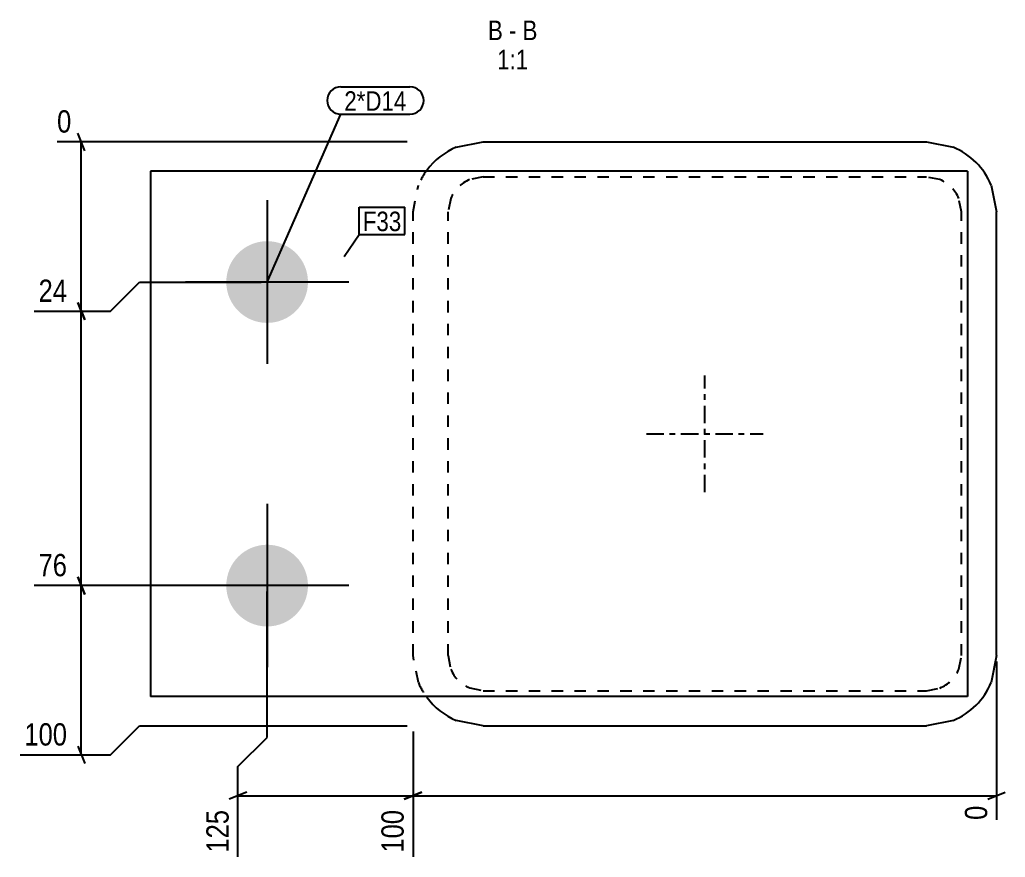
# Model space of a CAD drawing. Header units: millimetres. Extents: x 5 to 28647, y 2 to 799.
# Drawn here: x 20888.7 to 21057.6, y 2.3 to 145.8 of the extents above; entities that cross this region are included whole.
import ezdxf

# ---------------------------------------------------------------- set-up
doc = ezdxf.new("R2010")
doc.units = ezdxf.units.MM
doc.linetypes.add('DXK_LINE_DOT2', pattern=[3.9198, 1.9599, -1.9599])
doc.linetypes.add('DXK_LINE_DOT3', pattern=[5.9187, 2.979, -0.9799, 0.9799, -0.9799])
for name, color, linetype in [('MÅLSÆTNING', 7, 'Continuous'), ('STÅL', 7, 'Continuous'), ('TEKST', 7, 'Continuous')]:
    doc.layers.add(name, color=color, linetype=linetype)
doc.styles.add('Arial Narrow', font='ARIALN.TTF', dxfattribs={"height": 0.2})

msp = doc.modelspace()

# ---------------------------------------------------------------- hatches: boundary and pattern name
at = {"layer": 'STÅL', "linetype": 'Continuous'}
for points in [[(20931.12, 93.87, -1), (20931.12, 107.87, -1)], [(20931.12, 41.87, -1), (20931.12, 55.87, -1)]]:
    msp.add_hatch(color=96, dxfattribs=at).paths.add_polyline_path(points)

# ---------------------------------------------------------------- linework, layer by layer
at = {"layer": 'MÅLSÆTNING', "color": 7, "linetype": 'Continuous'}
for p, q in [((20899.86, 123.37), (20898.66, 126.37)), ((20955.12, 124.87), (20895.12, 124.87)), ((20899.26, 95.87), (20899.26, 124.87)), ((20904.26, 95.87), (20909.26, 100.87)), ((20904.26, 95.87), (20909.26, 100.87)), ((20909.26, 100.87), (20930.12, 100.87)), ((20909.26, 100.87), (20930.12, 100.87)), ((20899.86, 94.37), (20898.66, 97.37)), ((20898.66, 97.37), (20899.86, 94.37)), ((20891.22, 95.87), (20904.26, 95.87)), ((20899.26, 48.87), (20899.26, 95.87)), ((20898.66, 50.37), (20899.86, 47.37)), ((20899.86, 47.37), (20898.66, 50.37)), ((20930.12, 48.87), (20891.22, 48.87)), ((20930.12, 48.87), (20891.22, 48.87)), ((20899.26, 19.87), (20899.26, 48.87)), ((20931.12, 22.87), (20931.12, 47.87)), ((21056.12, 35.87), (21056.12, 8.73)), ((20904.26, 19.87), (20909.26, 24.87)), ((20909.26, 24.87), (20955.12, 24.87)), ((20956.12, 23.87), (20956.12, 2.4)), ((20926.12, 17.87), (20931.12, 22.87)), ((20898.66, 21.37), (20899.86, 18.37)), ((20888.79, 19.87), (20904.26, 19.87)), ((20926.12, 2.4), (20926.12, 17.87)), ((20927.62, 13.47), (20924.62, 12.27)), ((20926.12, 12.87), (20956.12, 12.87)), ((20954.62, 12.27), (20957.62, 13.47)), ((20957.62, 13.47), (20954.62, 12.27)), ((20956.12, 12.87), (21056.12, 12.87)), ((21054.62, 12.27), (21057.62, 13.47))]:
    msp.add_line(p, q, dxfattribs=at)
at = {"layer": 'STÅL', "color": 2, "linetype": 'Continuous'}
for p, q in [((20963.53, 123.96), (20968.12, 124.87)), ((20968.12, 124.87), (21044.12, 124.87)), ((21044.12, 124.87), (21048.72, 123.96)), ((21051.12, 119.87), (20911.12, 119.87)), ((20911.12, 119.87), (20911.12, 29.87)), ((21051.12, 119.87), (21051.12, 29.87)), ((21055.21, 117.46), (21056.12, 112.87)), ((21056.12, 36.87), (21056.12, 112.87)), ((21056.12, 36.87), (21055.21, 32.28)), ((21051.12, 29.87), (20911.12, 29.87)), ((20968.12, 24.87), (20963.53, 25.78)), ((21048.72, 25.78), (21044.12, 24.87)), ((20968.12, 24.87), (21044.12, 24.87))]:
    msp.add_line(p, q, dxfattribs=at)
at = {"layer": 'STÅL', "color": 7, "linetype": 'DXK_LINE_DOT2'}
for p, q in [((20968.12, 118.87), (20965.83, 118.41)), ((20968.12, 118.87), (21044.12, 118.87)), ((21046.42, 118.41), (21044.12, 118.87)), ((20956.12, 112.87), (20957.04, 117.46)), ((20962.58, 115.17), (20962.12, 112.87)), ((21050.12, 112.87), (21049.67, 115.17)), ((20956.12, 36.87), (20956.12, 112.87)), ((20962.12, 36.87), (20962.12, 112.87)), ((21050.12, 36.87), (21050.12, 112.87)), ((20957.04, 32.28), (20956.12, 36.87)), ((20962.12, 36.87), (20962.58, 34.57)), ((21049.67, 34.57), (21050.12, 36.87)), ((20965.83, 31.33), (20968.12, 30.87)), ((20968.12, 30.87), (21044.12, 30.87)), ((21044.12, 30.87), (21046.42, 31.33))]:
    msp.add_line(p, q, dxfattribs=at)
at = {"layer": 'STÅL', "color": 96, "linetype": 'Continuous'}
for p, q in [((20931.12, 114.87), (20931.12, 86.87)), ((20945.12, 100.87), (20917.12, 100.87)), ((20931.12, 62.87), (20931.12, 34.87)), ((20945.12, 48.87), (20917.12, 48.87))]:
    msp.add_line(p, q, dxfattribs=at)
at = {"layer": 'STÅL', "color": 7, "linetype": 'DXK_LINE_DOT3'}
for p, q in [((21006.12, 64.87), (21006.12, 84.87)), ((20996.12, 74.87), (21016.12, 74.87))]:
    msp.add_line(p, q, dxfattribs=at)
at = {"layer": 'STÅL', "color": 2, "linetype": 'Continuous'}
for centre, start, end in [((20968.12, 112.87), 112.5, 143.5514), ((21044.12, 112.87), 22.5, 67.5), ((21044.12, 36.87), 292.5, 337.5), ((20968.12, 36.87), 216.4486, 247.5)]:
    msp.add_arc(centre, 12, start, end, dxfattribs=at)
at = {"layer": 'STÅL', "color": 7, "linetype": 'DXK_LINE_DOT2'}
for centre, radius, start, end in [((20968.12, 112.87), 12, 143.5514, 157.5), ((20968.12, 112.87), 6, 112.5, 157.5), ((21044.12, 112.87), 6, 22.5, 67.5), ((20968.12, 36.87), 6, 202.5, 247.5), ((21044.12, 36.87), 6, 292.5, 337.5), ((20968.12, 36.87), 12, 202.5, 216.4486)]:
    msp.add_arc(centre, radius, start, end, dxfattribs=at)

# ---------------------------------------------------------------- wipeouts: each hides what was drawn before it
at = {"color": 0, "linetype": 'Continuous'}
for points in [[(20971.52, 142.31), (20971.52, 145.81), (20968.96, 145.81), (20968.96, 142.31)], [(20973.84, 142.31), (20973.84, 145.81), (20972.57, 145.81), (20972.57, 142.31)], [(20977.45, 142.31), (20977.45, 145.81), (20974.89, 145.81), (20974.89, 142.31)], [(20975.87, 137.31), (20975.87, 140.81), (20970.54, 140.81), (20970.54, 137.31)]]:
    msp.add_wipeout(points, dxfattribs=at).dxf.layer = 'TEKST'
at = {"color": 0}
for points in [[(20955, 130.21), (20955, 133.71), (20944.34, 133.71), (20944.34, 130.21)], [(20954.12, 109.59), (20954.12, 113.09), (20947.51, 113.09), (20947.51, 109.59)]]:
    msp.add_wipeout(points, dxfattribs=at).dxf.layer = 'TEKST'

# ---------------------------------------------------------------- next in the draw order: texts
at = {"layer": 'TEKST', "color": 3, "linetype": 'Continuous', "style": 'Arial Narrow'}
for s, p in [('B', (20968.96, 142.31)), ('B', (20974.89, 142.31)), ('-', (20972.57, 142.31)), ('1:1', (20970.54, 137.31))]:
    msp.add_text(s, height=3.34, dxfattribs=at).set_placement(p)

# ---------------------------------------------------------------- next in the draw order: wipeouts: each hides what was drawn before it
at = {"color": 0, "linetype": 'Continuous'}
for points in [[(20898.36, 125.67), (20898.36, 131.27), (20894.32, 131.27), (20894.32, 125.67)], [(20897.63, 96.67), (20897.63, 102.27), (20891.15, 102.27), (20891.15, 96.67)], [(20897.63, 49.67), (20897.63, 55.27), (20891.15, 55.27), (20891.15, 49.67)], [(20897.63, 20.67), (20897.63, 26.27), (20888.72, 26.27), (20888.72, 20.67)], [(21055.32, 11.97), (21049.72, 11.97), (21049.72, 7.93), (21055.32, 7.93)], [(20925.32, 11.24), (20919.72, 11.24), (20919.72, 2.33), (20925.32, 2.33)], [(20955.32, 11.24), (20949.72, 11.24), (20949.72, 2.33), (20955.32, 2.33)]]:
    msp.add_wipeout(points, dxfattribs=at).dxf.layer = 'MÅLSÆTNING'
at = {"color": 0}
for points in [[(20955, 130.21), (20955, 133.71), (20944.34, 133.71), (20944.34, 130.21)], [(20954.12, 109.59), (20954.12, 113.09), (20947.51, 113.09), (20947.51, 109.59)]]:
    msp.add_wipeout(points, dxfattribs=at).dxf.layer = 'TEKST'

# ---------------------------------------------------------------- next in the draw order: linework, layer by layer
at = {"layer": 'MÅLSÆTNING', "color": 7, "linetype": 'Continuous'}
for p, q in [((20891.22, 95.87), (20904.26, 95.87)), ((20956.12, 23.87), (20956.12, 2.4))]:
    msp.add_line(p, q, dxfattribs=at)
at = {"layer": 'TEKST', "color": 7, "linetype": 'Continuous'}
for p, q in [((20943.74, 134.31), (20955.6, 134.31)), ((20931.12, 100.87), (20943.74, 129.61)), ((20943.74, 129.61), (20955.6, 129.61)), ((20946.91, 113.69), (20954.72, 113.69)), ((20946.91, 108.99), (20946.91, 113.69)), ((20954.72, 108.99), (20954.72, 113.69)), ((20944.33, 105.23), (20946.91, 108.99)), ((20946.91, 108.99), (20954.72, 108.99))]:
    msp.add_line(p, q, dxfattribs=at)
for centre, start, end in [((20943.74, 131.96), 90, 270), ((20955.6, 131.96), 270, 90)]:
    msp.add_arc(centre, 2.35, start, end, dxfattribs=at)

# ---------------------------------------------------------------- next in the draw order: texts
at = {"layer": 'MÅLSÆTNING', "color": 3, "linetype": 'Continuous', "style": 'Arial Narrow'}
for s, height, p in [('0', 3.82, (20895.12, 126.47)), ('24', 3.818, (20891.95, 97.47)), ('76', 3.818, (20891.95, 50.47)), ('100', 3.818, (20889.52, 21.47))]:
    msp.add_text(s, height=height, dxfattribs=at).set_placement(p)
for s, height, p in [('125', 3.818, (20924.52, 3.13)), ('100', 3.818, (20954.52, 3.13)), ('0', 3.82, (21054.52, 8.73))]:
    msp.add_text(s, height=height, rotation=90.0002, dxfattribs=at).set_placement(p)
at = {"layer": 'TEKST', "color": 3, "style": 'Arial Narrow'}
for s, p in [('2*D14', (20944.34, 130.21)), ('F33', (20947.51, 109.59))]:
    msp.add_text(s, height=3.34, dxfattribs=at).set_placement(p)

doc.saveas('drawing.dxf')
